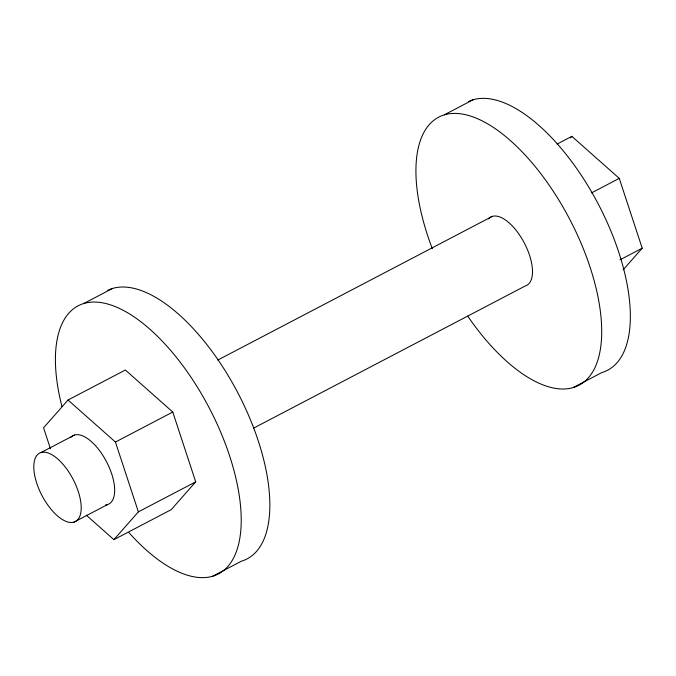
<?xml version="1.0" encoding="UTF-8"?>
<svg xmlns="http://www.w3.org/2000/svg" width="676" height="676" viewBox="0 0 676 676"><rect width="100%" height="100%" fill="white"/><g stroke="black" fill="none" stroke-linecap="round" stroke-linejoin="round"><path stroke-width="1.01" d="M86.249 515.137L113.898 539.651L171.239 509.645L195.702 481.853L172.769 412.039L125.373 370.009L68.031 400.015L43.568 427.807L50.447 448.754M113.898 539.651L138.369 511.859L195.702 481.853M570.51 137.887L571.871 136.349L619.267 178.371L642.2 248.193L623.171 269.808M83.841 303.473L112.503 288.475M444.335 114.819L472.997 99.82M557.075 144.089L571.871 136.349M41.059 452.54L74.512 435.031M217.773 360.063L492.339 216.371M68.031 400.015L115.435 442.045L172.769 412.039M591.525 192.897L619.267 178.371M73.963 522.142A38.617 17.551 62.4 0 0 64.076 465.553A38.617 17.551 62.4 0 0 34.493 474.332A38.617 17.551 62.4 0 0 73.963 522.142L107.416 504.634M253.475 428.195L525.252 285.973A38.617 17.551 62.4 0 0 523.579 241.611A38.617 17.551 62.4 0 0 488.486 218.872M620.002 259.812L642.2 248.193M212.771 576.18L241.433 561.181A151.297 68.775 62.4 0 0 241.509 400.04A151.297 68.775 62.4 0 0 107.83 290.266M573.265 387.525L601.927 372.527A151.297 68.775 62.4 0 0 602.003 211.385A151.297 68.775 62.4 0 0 468.324 101.611M115.435 442.045L138.369 511.859M70.65 437.533A38.617 17.551 62.4 0 1 106.698 462.046A38.617 17.551 62.4 0 1 105.549 504.972M432.31 248.658A151.297 68.775 62.4 0 1 485.807 122.812A151.297 68.775 62.4 0 1 601.217 342.639A151.297 68.775 62.4 0 1 467.741 316.157M61.938 406.496A151.297 68.775 62.4 0 1 131.482 315.16A151.297 68.775 62.4 0 1 241.214 521.644A151.297 68.775 62.4 0 1 128.989 532.671"/></g></svg>
